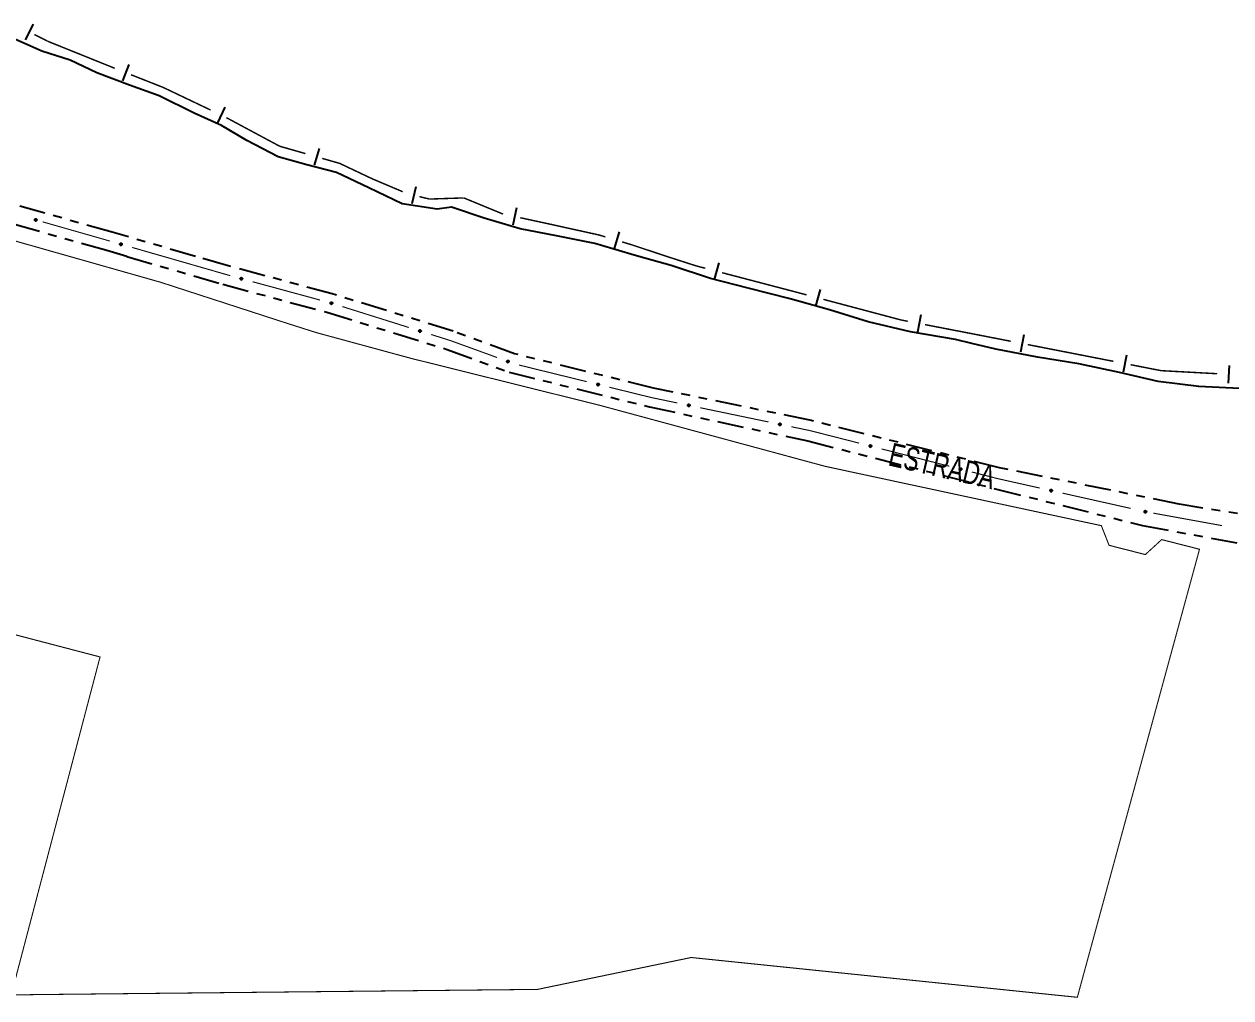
# Model space of a CAD drawing. Extents: x 209066 to 212010, y 4879784 to 4881672.
# Drawn here: x 210078.7 to 210286.1, y 4881235.4 to 4881402.8 of the extents above; entities that cross this region are included whole.
import ezdxf

# ---------------------------------------------------------------- set-up
doc = ezdxf.new("R2010")
doc.units = 0
doc.header["$LTSCALE"] = 1.5
doc.header["$MEASUREMENT"] = 0
doc.linetypes.add('TRACO_25', pattern=[8, 3, -1, 1, -1, 1, -1])
for name, color, linetype in [('HD-CURSO-PERENE', 170, 'CONTINUOUS'), ('LM-LIM-SETORES-BAIRROS', 250, 'CONTINUOUS'), ('RU-QUADRA', 210, 'CONTINUOUS'), ('SV-EIXO-ROD-ESTR', 7, 'CONTINUOUS'), ('SV-EST-M-N-PAV', 20, 'CONTINUOUS'), ('SV-TXT-EST-M-N-PAV', 7, 'CONTINUOUS')]:
    doc.layers.add(name, color=color, linetype=linetype)
doc.styles.add('ARIAL', font='ARIAL.SHX')

msp = doc.modelspace()

# ---------------------------------------------------------------- linework, layer by layer
at = {"layer": 'HD-CURSO-PERENE', "linetype": 'Continuous'}
for points in [[(210184.374428, 4881362.909427, 2.317656), (210182.971082, 4881363.304727, 2.317656), (210176.783919, 4881365.11656, 2.317656), (210170.226582, 4881366.450567, 2.317656), (210163.970157, 4881367.6627, 2.317656), (210157.807735, 4881369.499734, 2.317656), (210152.194583, 4881371.367064, 2.317656), (210149.717422, 4881371.049351, 2.388686), (210143.704459, 4881371.923772, 2.388686), (210137.964891, 4881374.714571, 2.388686), (210132.388843, 4881377.319149, 2.388686), (210127.329311, 4881378.629145, 2.388686), (210122.35976, 4881380.029129, 2.388686), (210116.980115, 4881382.818976, 2.388686), (210112.650366, 4881385.408817, 2.388686), (210107.960707, 4881387.538717, 2.388686), (210101.901123, 4881390.528561, 2.388686), (210096.841537, 4881392.368501, 2.388686), (210091.211994, 4881394.448431, 2.388686), (210086.602316, 4881396.668318, 2.388686), (210081.782731, 4881398.218283, 2.388686), (210077.143077, 4881400.238192, 2.388686)], [(210287.630258, 4881340.21095, 2.317656), (210280.607797, 4881340.542059, 2.317656), (210273.630094, 4881341.422711, 2.317656), (210266.971193, 4881342.930447, 2.317656), (210259.987349, 4881344.459984, 2.317656), (210252.882396, 4881345.588994, 2.317656), (210245.750104, 4881346.967332, 2.317656), (210241.610331, 4881347.951453, 2.317656), (210238.790056, 4881348.621898, 2.317656), (210231.083989, 4881349.919782, 2.317656), (210223.798525, 4881351.646064, 2.317656), (210217.159405, 4881353.7031, 2.317656), (210210.371601, 4881355.633894, 2.317656), (210203.185101, 4881357.460975, 2.317656), (210196.699862, 4881359.095196, 2.317656), (210189.908987, 4881361.350432, 2.317656), (210184.374428, 4881362.909427, 2.317656)]]:
    msp.add_polyline3d(points, dxfattribs=at)
at = {"layer": 'LM-LIM-SETORES-BAIRROS'}
for points in [[(210080.242167, 4881402.840037), (210078.897185, 4881400.158428)], [(210096.698772, 4881395.906716), (210095.596131, 4881393.116701)], [(210113.232065, 4881388.558773), (210111.941282, 4881385.850659)], [(210129.404773, 4881381.472431), (210128.580609, 4881378.587859)], [(210146.028126, 4881374.871592), (210145.336727, 4881371.952351)], [(210163.330699, 4881371.23774), (210162.694877, 4881368.305893)], [(210180.966964, 4881367.124081), (210180.104243, 4881364.250806)], [(210198.10441, 4881361.811519), (210197.343408, 4881358.909644)], [(210215.516664, 4881357.230469), (210214.746359, 4881354.331051)], [(210232.860842, 4881352.843048), (210232.292039, 4881349.897464)], [(210250.533804, 4881349.409589), (210249.958313, 4881346.465305)], [(210268.19951, 4881345.956645), (210267.62402, 4881343.012361)], [(210285.85839, 4881344.129012), (210285.694699, 4881341.133481)]]:
    msp.add_lwpolyline(points, dxfattribs=at)
at = {"layer": 'LM-LIM-SETORES-BAIRROS', "const_width": 0.25}
for points in [[(210082.772975, 4881399.892593), (210080.463545, 4881401.050905)], [(210083.159114, 4881399.73684), (210082.772975, 4881399.892593)], [(210094.287889, 4881395.247922), (210083.159114, 4881399.73684)], [(210102.638314, 4881391.946458), (210097.077457, 4881394.144162)], [(210102.656924, 4881391.937588), (210102.638314, 4881391.946458)], [(210110.781264, 4881388.065238), (210102.656924, 4881391.937588)], [(210122.650803, 4881381.842113), (210113.480994, 4881386.757887)], [(210123.223547, 4881381.678472), (210122.650803, 4881381.842113)], [(210127.069643, 4881380.579587), (210123.223547, 4881381.678472)], [(210132.951348, 4881378.8991), (210129.954215, 4881379.755424)], [(210133.749289, 4881378.521128), (210132.951348, 4881378.8991)], [(210138.543073, 4881376.250388), (210133.749289, 4881378.521128)], [(210139.183489, 4881375.978852), (210138.543073, 4881376.250388)], [(210143.786799, 4881374.027048), (210139.183489, 4881375.978852)], [(210148.402167, 4881372.767822), (210146.655507, 4881373.181505)], [(210148.607073, 4881372.77465), (210148.402167, 4881372.767822)], [(210154.288193, 4881372.964023), (210148.607073, 4881372.77465)], [(210154.580136, 4881372.843812), (210154.288193, 4881372.964023)], [(210160.959023, 4881370.217211), (210154.580136, 4881372.843812)], [(210161.058223, 4881370.195698), (210160.959023, 4881370.217211)], [(210169.101359, 4881368.451403), (210163.99007, 4881369.559876)], [(210169.853127, 4881368.285315), (210169.101359, 4881368.451403)], [(210177.537997, 4881366.587495), (210169.853127, 4881368.285315)], [(210177.662328, 4881366.550164), (210177.537997, 4881366.587495)], [(210178.620087, 4881366.26259), (210177.662328, 4881366.550164)], [(210183.166004, 4881364.897648), (210181.493362, 4881365.39987)], [(210183.406649, 4881364.817669), (210183.166004, 4881364.897648)], [(210189.092563, 4881362.927926), (210183.406649, 4881364.817669)], [(210189.100443, 4881362.925395), (210189.092563, 4881362.927926)], [(210194.237352, 4881361.274913), (210189.100443, 4881362.925395)], [(210194.822035, 4881361.121583), (210194.237352, 4881361.274913)], [(210195.789326, 4881360.867916), (210194.822035, 4881361.121583)], [(210210.827446, 4881356.924246), (210198.691201, 4881360.106914)], [(210211.26562, 4881356.807834), (210210.827446, 4881356.924246)], [(210213.198566, 4881356.294297), (210211.26562, 4881356.807834)], [(210229.487234, 4881351.966792), (210216.097984, 4881355.523992)], [(210229.630857, 4881351.939059), (210229.487234, 4881351.966792)], [(210230.612718, 4881351.749458), (210229.630857, 4881351.939059)], [(210241.444129, 4881349.657874), (210233.558302, 4881351.180655)], [(210242.394634, 4881349.472089), (210241.444129, 4881349.657874)], [(210248.283202, 4881348.321108), (210242.394634, 4881349.472089)], [(210265.948909, 4881344.868164), (210251.227487, 4881347.745617)], [(210274.140052, 4881343.26712), (210268.893193, 4881344.292673)], [(210274.792931, 4881343.231446), (210274.140052, 4881343.26712)], [(210283.779524, 4881342.740374), (210274.792931, 4881343.231446)]]:
    msp.add_lwpolyline(points, dxfattribs=at)
at = {"layer": 'RU-QUADRA', "linetype": 'Continuous', "const_width": 0.18, "flags": 128}
msp.add_lwpolyline([(210061.024974, 4881302.089023), (210091.762139, 4881294.049055), (210076.489864, 4881235.935621), (210081.124591, 4881236.00416), (210166.959017, 4881236.893108), (210193.383185, 4881242.377564), (210259.744373, 4881235.534609), (210280.747715, 4881312.563882), (210274.237262, 4881314.222817), (210271.438898, 4881311.64976), (210265.203906, 4881313.236494), (210263.872949, 4881316.618044), (210216.414716, 4881326.814542), (210177.527546, 4881337.342182), (210145.210568, 4881345.382191), (210128.95205, 4881349.802156), (210123.852491, 4881351.42212), (210102.174351, 4881358.461952), (210086.497129, 4881362.912259), (210073.076969, 4881366.721852)], dxfattribs=at)
at = {"layer": 'SV-EIXO-ROD-ESTR'}
for points in [[(210080.593289, 4881369.334579), (210080.635702, 4881369.358935), (210080.677134, 4881369.371194), (210080.714633, 4881369.371473), (210080.747835, 4881369.363079), (210080.780834, 4881369.350665), (210080.811343, 4881369.33081), (210080.840324, 4881369.301272), (210080.865054, 4881369.258898), (210080.874823, 4881369.215629), (210080.877063, 4881369.17888), (210080.870304, 4881369.143755), (210080.857708, 4881369.1119), (210080.836035, 4881369.080891), (210080.805814, 4881369.051814), (210080.762604, 4881369.027978), (210080.721902, 4881369.016238), (210080.685624, 4881369.01692), (210080.650355, 4881369.02394), (210080.616817, 4881369.037016), (210080.586981, 4881369.05668), (210080.557761, 4881369.08716), (210080.534799, 4881369.130121), (210080.522626, 4881369.170582), (210080.5228, 4881369.20686), (210080.530492, 4881369.241427), (210080.54254, 4881369.274676), (210080.561222, 4881369.306176), (210080.593289, 4881369.334579)], [(210095.249642, 4881365.143429), (210095.292085, 4881365.167732), (210095.333532, 4881365.17994), (210095.371032, 4881365.180172), (210095.404223, 4881365.171737), (210095.437207, 4881365.159282), (210095.467691, 4881365.139389), (210095.496635, 4881365.109815), (210095.521313, 4881365.06741), (210095.531028, 4881365.024129), (210095.533223, 4881364.987377), (210095.526419, 4881364.952261), (210095.513784, 4881364.920422), (210095.492073, 4881364.889439), (210095.461816, 4881364.8604), (210095.418576, 4881364.836618), (210095.37786, 4881364.824928), (210095.341582, 4881364.825656), (210095.306322, 4881364.832719), (210095.272801, 4881364.845837), (210095.242989, 4881364.865537), (210095.213806, 4881364.896054), (210095.190898, 4881364.939043), (210095.178776, 4881364.979519), (210095.178994, 4881365.015797), (210095.186729, 4881365.050355), (210095.198818, 4881365.083589), (210095.21754, 4881365.115065), (210095.249642, 4881365.143429)], [(210115.943516, 4881359.223348), (210115.98561, 4881359.248251), (210116.026879, 4881359.261047), (210116.064372, 4881359.261812), (210116.097679, 4881359.253849), (210116.130837, 4881359.241865), (210116.161601, 4881359.222406), (210116.190962, 4881359.193247), (210116.21624, 4881359.151197), (210116.226569, 4881359.108058), (210116.229286, 4881359.071341), (210116.222982, 4881359.036132), (210116.210801, 4881359.004116), (210116.189532, 4881358.972828), (210116.159691, 4881358.943362), (210116.116792, 4881358.918968), (210116.076247, 4881358.906701), (210116.039963, 4881358.906913), (210116.004606, 4881358.913474), (210115.970901, 4881358.926115), (210115.940813, 4881358.94539), (210115.911199, 4881358.975489), (210115.887683, 4881359.018148), (210115.874986, 4881359.058448), (210115.874689, 4881359.094725), (210115.881932, 4881359.129389), (210115.893548, 4881359.162792), (210115.91182, 4881359.194531), (210115.943516, 4881359.223348)], [(210131.41968, 4881355.023648), (210131.462722, 4881355.046873), (210131.504464, 4881355.058032), (210131.541957, 4881355.057319), (210131.574925, 4881355.04805), (210131.607585, 4881355.034768), (210131.637558, 4881355.014112), (210131.665747, 4881354.983818), (210131.689348, 4881354.940804), (210131.697969, 4881354.897292), (210131.699236, 4881354.860497), (210131.69155, 4881354.825563), (210131.678116, 4881354.794052), (210131.65563, 4881354.763627), (210131.624651, 4881354.73536), (210131.580825, 4881354.712676), (210131.539827, 4881354.702016), (210131.50358, 4881354.703658), (210131.468509, 4881354.711608), (210131.435329, 4881354.725567), (210131.406023, 4881354.746013), (210131.377619, 4881354.777255), (210131.355802, 4881354.820808), (210131.344704, 4881354.861577), (210131.345837, 4881354.897838), (210131.35444, 4881354.932189), (210131.367364, 4881354.965109), (210131.386873, 4881354.996103), (210131.41968, 4881355.023648)], [(210146.652437, 4881350.232123), (210146.695479, 4881350.255348), (210146.737221, 4881350.266508), (210146.774715, 4881350.265794), (210146.807682, 4881350.256525), (210146.840342, 4881350.243243), (210146.870315, 4881350.222588), (210146.898504, 4881350.192293), (210146.922105, 4881350.14928), (210146.930726, 4881350.105768), (210146.931993, 4881350.068972), (210146.924307, 4881350.034038), (210146.910873, 4881350.002527), (210146.888388, 4881349.972102), (210146.857408, 4881349.943836), (210146.813582, 4881349.921151), (210146.772584, 4881349.910491), (210146.736337, 4881349.912133), (210146.701266, 4881349.920083), (210146.668086, 4881349.934042), (210146.63878, 4881349.954488), (210146.610376, 4881349.98573), (210146.588559, 4881350.029284), (210146.577461, 4881350.070052), (210146.578594, 4881350.106313), (210146.587198, 4881350.140665), (210146.600121, 4881350.173584), (210146.61963, 4881350.204578), (210146.652437, 4881350.232123)], [(210161.772973, 4881344.996525), (210161.816996, 4881345.017833), (210161.859188, 4881345.027145), (210161.896614, 4881345.024783), (210161.929142, 4881345.014072), (210161.961186, 4881344.999366), (210161.990221, 4881344.977411), (210162.017049, 4881344.945906), (210162.038735, 4881344.901895), (210162.045433, 4881344.858046), (210162.04508, 4881344.82123), (210162.035864, 4881344.786669), (210162.021056, 4881344.75578), (210161.997254, 4881344.726374), (210161.965061, 4881344.699497), (210161.920279, 4881344.678763), (210161.878852, 4881344.669918), (210161.842712, 4881344.673153), (210161.808025, 4881344.682638), (210161.775491, 4881344.698044), (210161.747113, 4881344.719759), (210161.720111, 4881344.752221), (210161.700232, 4881344.796692), (210161.690939, 4881344.83791), (210161.693666, 4881344.874086), (210161.703773, 4881344.908025), (210161.718132, 4881344.940344), (210161.738986, 4881344.97045), (210161.772973, 4881344.996525)], [(210177.25475, 4881341.034408), (210177.296228, 4881341.060323), (210177.337176, 4881341.074114), (210177.374639, 4881341.075787), (210177.40813, 4881341.068633), (210177.441568, 4881341.057455), (210177.472794, 4881341.038747), (210177.502852, 4881341.010307), (210177.529141, 4881340.968881), (210177.540512, 4881340.926006), (210177.544117, 4881340.889365), (210177.538667, 4881340.854013), (210177.527264, 4881340.821712), (210177.506759, 4881340.789918), (210177.47764, 4881340.759739), (210177.435345, 4881340.734313), (210177.395109, 4881340.721068), (210177.35883, 4881340.720401), (210177.323325, 4881340.726104), (210177.289324, 4881340.737925), (210177.258778, 4881340.756466), (210177.228444, 4881340.785839), (210177.203902, 4881340.827916), (210177.190233, 4881340.867897), (210177.189057, 4881340.904157), (210177.195459, 4881340.938985), (210177.206263, 4881340.97266), (210177.223762, 4881341.004832), (210177.25475, 4881341.034408)], [(210192.839157, 4881337.439642), (210192.879685, 4881337.467019), (210192.920115, 4881337.482261), (210192.957495, 4881337.485268), (210192.991219, 4881337.479312), (210193.025035, 4881337.469333), (210193.056908, 4881337.451751), (210193.087961, 4881337.4244), (210193.115709, 4881337.383937), (210193.128601, 4881337.341495), (210193.13351, 4881337.305006), (210193.129324, 4881337.269482), (210193.11908, 4881337.236795), (210193.099721, 4881337.204291), (210193.071696, 4881337.173092), (210193.030335, 4881337.146175), (210192.990595, 4881337.131504), (210192.954364, 4881337.129545), (210192.918678, 4881337.133979), (210192.884277, 4881337.14458), (210192.853089, 4881337.16202), (210192.821728, 4881337.190293), (210192.795701, 4881337.231469), (210192.780616, 4881337.270937), (210192.778149, 4881337.307132), (210192.783305, 4881337.342167), (210192.792902, 4881337.376205), (210192.809242, 4881337.40898), (210192.839157, 4881337.439642)], [(210208.502616, 4881334.175278), (210208.543144, 4881334.202656), (210208.583574, 4881334.217897), (210208.620954, 4881334.220904), (210208.654678, 4881334.214949), (210208.688493, 4881334.20497), (210208.720366, 4881334.187387), (210208.751419, 4881334.160036), (210208.779168, 4881334.119574), (210208.79206, 4881334.077131), (210208.796968, 4881334.040642), (210208.792783, 4881334.005119), (210208.782538, 4881333.972431), (210208.763179, 4881333.939927), (210208.735155, 4881333.908728), (210208.693793, 4881333.881811), (210208.654054, 4881333.86714), (210208.617822, 4881333.865181), (210208.582136, 4881333.869615), (210208.547735, 4881333.880217), (210208.516548, 4881333.897656), (210208.485186, 4881333.92593), (210208.45916, 4881333.967106), (210208.444075, 4881334.006573), (210208.441607, 4881334.042768), (210208.446764, 4881334.077803), (210208.45636, 4881334.111841), (210208.472701, 4881334.144617), (210208.502616, 4881334.175278)], [(210224.064107, 4881330.44954), (210224.105828, 4881330.475062), (210224.146904, 4881330.488465), (210224.184382, 4881330.489783), (210224.217803, 4881330.482313), (210224.251134, 4881330.470819), (210224.282182, 4881330.451817), (210224.31197, 4881330.423094), (210224.337866, 4881330.381422), (210224.348831, 4881330.33844), (210224.352089, 4881330.301767), (210224.346306, 4881330.266469), (210224.334598, 4881330.234277), (210224.313793, 4881330.202679), (210224.28439, 4881330.172776), (210224.241856, 4881330.147751), (210224.201496, 4881330.134886), (210224.165213, 4881330.134563), (210224.129763, 4881330.140602), (210224.095876, 4881330.152744), (210224.065506, 4881330.171572), (210224.035451, 4881330.201231), (210224.011308, 4881330.243539), (210223.998018, 4881330.283646), (210223.997185, 4881330.319916), (210224.003916, 4881330.354682), (210224.015038, 4881330.388253), (210224.03284, 4881330.420258), (210224.064107, 4881330.44954)], [(210239.564435, 4881326.482194), (210239.606156, 4881326.507716), (210239.647232, 4881326.521119), (210239.68471, 4881326.522437), (210239.718131, 4881326.514967), (210239.751462, 4881326.503473), (210239.78251, 4881326.484471), (210239.812298, 4881326.455748), (210239.838194, 4881326.414076), (210239.849158, 4881326.371094), (210239.852417, 4881326.334421), (210239.846634, 4881326.299123), (210239.834926, 4881326.266931), (210239.814121, 4881326.235333), (210239.784718, 4881326.205429), (210239.742184, 4881326.180405), (210239.701824, 4881326.16754), (210239.665541, 4881326.167217), (210239.630091, 4881326.173256), (210239.596204, 4881326.185398), (210239.565834, 4881326.204226), (210239.535779, 4881326.233885), (210239.511636, 4881326.276193), (210239.498346, 4881326.3163), (210239.497513, 4881326.35257), (210239.504244, 4881326.387336), (210239.515366, 4881326.420907), (210239.533168, 4881326.452912), (210239.564435, 4881326.482194)], [(210255.126399, 4881322.7861), (210255.167328, 4881322.812874), (210255.207979, 4881322.827515), (210255.2454, 4881322.829968), (210255.279032, 4881322.823514), (210255.312696, 4881322.813035), (210255.344305, 4881322.794982), (210255.374949, 4881322.767175), (210255.402096, 4881322.726306), (210255.414357, 4881322.683676), (210255.418725, 4881322.647119), (210255.414014, 4881322.611661), (210255.403287, 4881322.579129), (210255.383449, 4881322.546916), (210255.354965, 4881322.516135), (210255.313209, 4881322.489834), (210255.273257, 4881322.475753), (210255.237, 4881322.47433), (210255.201384, 4881322.479292), (210255.167144, 4881322.490402), (210255.136218, 4881322.508302), (210255.105279, 4881322.537037), (210255.079865, 4881322.578594), (210255.065366, 4881322.618281), (210255.063435, 4881322.654508), (210255.06911, 4881322.689463), (210255.079209, 4881322.723355), (210255.096033, 4881322.755885), (210255.126399, 4881322.7861)], [(210271.316622, 4881319.154923), (210271.356435, 4881319.183329), (210271.396462, 4881319.199601), (210271.433752, 4881319.203564), (210271.467618, 4881319.198474), (210271.501678, 4881319.189364), (210271.533991, 4881319.172604), (210271.565734, 4881319.146057), (210271.594509, 4881319.106319), (210271.608484, 4881319.06422), (210271.614325, 4881319.027868), (210271.611051, 4881318.99225), (210271.601647, 4881318.95931), (210271.583127, 4881318.926321), (210271.55591, 4881318.894415), (210271.515251, 4881318.866447), (210271.475901, 4881318.850764), (210271.439731, 4881318.847877), (210271.403944, 4881318.851396), (210271.369283, 4881318.861113), (210271.337658, 4881318.877749), (210271.305583, 4881318.905209), (210271.278511, 4881318.945705), (210271.26242, 4881318.984774), (210271.259027, 4881319.020894), (210271.263284, 4881319.056049), (210271.272006, 4881319.090322), (210271.287502, 4881319.123505), (210271.316622, 4881319.154923)]]:
    msp.add_lwpolyline(points, close=True, dxfattribs=at)
for points in [[(210080.5228, 4881369.20686), (210080.870304, 4881369.143755)], [(210080.529025, 4881369.223015), (210080.871275, 4881369.159288)], [(210080.530492, 4881369.241427), (210080.877063, 4881369.17888)], [(210080.540458, 4881369.258064), (210080.87165, 4881369.200335)], [(210080.54254, 4881369.274676), (210080.874823, 4881369.215629)], [(210080.55639, 4881369.288991), (210080.865652, 4881369.238946)], [(210080.561222, 4881369.306176), (210080.865054, 4881369.258898)], [(210080.57757, 4881369.318417), (210080.848783, 4881369.279244)], [(210080.593289, 4881369.334579), (210080.840324, 4881369.301272)], [(210080.61693, 4881369.346907), (210080.818607, 4881369.317668)], [(210080.635702, 4881369.358935), (210080.811343, 4881369.33081)], [(210080.65929, 4881369.366025), (210080.787306, 4881369.342221)], [(210080.677134, 4881369.371194), (210080.780834, 4881369.350665)], [(210080.522626, 4881369.170582), (210080.857708, 4881369.1119)], [(210080.525839, 4881369.187028), (210080.860966, 4881369.128174)], [(210080.530524, 4881369.148792), (210080.842036, 4881369.096686)], [(210080.534799, 4881369.130121), (210080.836035, 4881369.080891)], [(210080.550392, 4881369.109056), (210080.817857, 4881369.066697)], [(210080.557761, 4881369.08716), (210080.805814, 4881369.051814)], [(210080.57832, 4881369.072695), (210080.776622, 4881369.041581)], [(210080.586981, 4881369.05668), (210080.762604, 4881369.027978)], [(210080.606247, 4881369.046267), (210080.735949, 4881369.0234)], [(210080.616817, 4881369.037016), (210080.721902, 4881369.016238)], [(210095.196716, 4881365.06698), (210095.527836, 4881365.00884)], [(210095.198818, 4881365.083589), (210095.531028, 4881365.024129)], [(210095.212686, 4881365.097886), (210095.521886, 4881365.047458)], [(210095.21754, 4881365.115065), (210095.521313, 4881365.06741)], [(210095.233902, 4881365.127287), (210095.505067, 4881365.087777)], [(210095.249642, 4881365.143429), (210095.496635, 4881365.109815)], [(210095.273298, 4881365.155727), (210095.474938, 4881365.126238)], [(210095.292085, 4881365.167732), (210095.467691, 4881365.139389)], [(210095.315682, 4881365.174793), (210095.443668, 4881365.15083)], [(210095.333532, 4881365.17994), (210095.437207, 4881365.159282)], [(210095.178776, 4881364.979519), (210095.513784, 4881364.920422)], [(210095.178994, 4881365.015797), (210095.526419, 4881364.952261)], [(210095.182008, 4881364.995961), (210095.517063, 4881364.936692)], [(210095.185239, 4881365.031944), (210095.52741, 4881364.967793)], [(210095.186647, 4881364.95772), (210095.498093, 4881364.905227)], [(210095.186729, 4881365.050355), (210095.533223, 4881364.987377)], [(210095.190898, 4881364.939043), (210095.492073, 4881364.889439)], [(210095.206465, 4881364.91796), (210095.473877, 4881364.875268)], [(210095.213806, 4881364.896054), (210095.461816, 4881364.8604)], [(210095.234347, 4881364.881563), (210095.432611, 4881364.850203)], [(210095.242989, 4881364.865537), (210095.418576, 4881364.836618)], [(210095.262242, 4881364.855101), (210095.391916, 4881364.832073)], [(210095.272801, 4881364.845837), (210095.37786, 4881364.824928)], [(210115.874689, 4881359.094725), (210116.222982, 4881359.036132)], [(210115.874986, 4881359.058448), (210116.210801, 4881359.004116)], [(210115.877985, 4881359.074934), (210116.213848, 4881359.020431)], [(210115.880704, 4881359.110959), (210116.223752, 4881359.051676)], [(210115.881932, 4881359.129389), (210116.229286, 4881359.071341)], [(210115.883166, 4881359.036762), (210116.195327, 4881358.9887)], [(210115.887683, 4881359.018148), (210116.189532, 4881358.972828)], [(210115.891682, 4881359.146154), (210116.223595, 4881359.092725)], [(210115.893548, 4881359.162792), (210116.226569, 4881359.108058)], [(210115.903548, 4881358.997288), (210116.171539, 4881358.9584)], [(210115.907212, 4881359.177285), (210116.217097, 4881359.131255)], [(210115.911199, 4881358.975489), (210116.159691, 4881358.943362)], [(210115.91182, 4881359.194531), (210116.21624, 4881359.151197)], [(210115.928008, 4881359.206984), (210116.199707, 4881359.17133)], [(210115.931944, 4881358.961291), (210116.130633, 4881358.932752)], [(210115.940813, 4881358.94539), (210116.116792, 4881358.918968)], [(210115.943516, 4881359.223348), (210116.190962, 4881359.193247)], [(210115.960212, 4881358.935228), (210116.0902, 4881358.914045)], [(210115.966996, 4881359.235981), (210116.169034, 4881359.209359)], [(210115.970901, 4881358.926115), (210116.076247, 4881358.906701)], [(210115.98561, 4881359.248251), (210116.161601, 4881359.222406)], [(210116.009104, 4881359.255647), (210116.137418, 4881359.233505)], [(210116.026879, 4881359.261047), (210116.130837, 4881359.241865)], [(210131.344704, 4881354.861577), (210131.678116, 4881354.794052)], [(210131.345837, 4881354.897838), (210131.69155, 4881354.825563)], [(210131.34835, 4881354.877933), (210131.681804, 4881354.810235)], [(210131.352023, 4881354.839586), (210131.662047, 4881354.779258)], [(210131.352487, 4881354.913823), (210131.692932, 4881354.841065)], [(210131.35444, 4881354.932189), (210131.699236, 4881354.860497)], [(210131.355802, 4881354.820808), (210131.65563, 4881354.763627)], [(210131.364844, 4881354.948558), (210131.694392, 4881354.882088)], [(210131.367364, 4881354.965109), (210131.697969, 4881354.897292)], [(210131.370832, 4881354.799339), (210131.637083, 4881354.749919)], [(210131.377619, 4881354.777255), (210131.624651, 4881354.73536)], [(210131.381588, 4881354.979052), (210131.689418, 4881354.920844)], [(210131.386873, 4881354.996103), (210131.689348, 4881354.940804)], [(210131.397788, 4881354.762251), (210131.595198, 4881354.725903)], [(210131.403539, 4881355.007908), (210131.673621, 4881354.961574)], [(210131.406023, 4881354.746013), (210131.580825, 4881354.712676)], [(210131.41968, 4881355.023648), (210131.665747, 4881354.983818)], [(210131.425007, 4881354.735094), (210131.554059, 4881354.708804)], [(210131.435329, 4881354.725567), (210131.539827, 4881354.702016)], [(210131.443639, 4881355.035346), (210131.644471, 4881355.000782)], [(210131.462722, 4881355.046873), (210131.637558, 4881355.014112)], [(210131.48649, 4881355.053337), (210131.613831, 4881355.026155)], [(210131.504464, 4881355.058032), (210131.607585, 4881355.034768)], [(210146.577461, 4881350.070052), (210146.910873, 4881350.002527)], [(210146.578594, 4881350.106313), (210146.924307, 4881350.034038)], [(210146.581107, 4881350.086408), (210146.914561, 4881350.01871)], [(210146.58478, 4881350.048061), (210146.894804, 4881349.987733)], [(210146.585244, 4881350.122298), (210146.925689, 4881350.04954)], [(210146.587198, 4881350.140665), (210146.931993, 4881350.068972)], [(210146.588559, 4881350.029284), (210146.888388, 4881349.972102)], [(210146.597601, 4881350.157033), (210146.927149, 4881350.090563)], [(210146.600121, 4881350.173584), (210146.930726, 4881350.105768)], [(210146.60359, 4881350.007814), (210146.86984, 4881349.958394)], [(210146.610376, 4881349.98573), (210146.857408, 4881349.943836)], [(210146.614345, 4881350.187527), (210146.922175, 4881350.129319)], [(210146.61963, 4881350.204578), (210146.922105, 4881350.14928)], [(210146.630545, 4881349.970726), (210146.827955, 4881349.934378)], [(210146.636296, 4881350.216383), (210146.906378, 4881350.170049)], [(210146.63878, 4881349.954488), (210146.813582, 4881349.921151)], [(210146.652437, 4881350.232123), (210146.898504, 4881350.192293)], [(210146.657764, 4881349.943569), (210146.786816, 4881349.91728)], [(210146.668086, 4881349.934042), (210146.772584, 4881349.910491)], [(210146.676396, 4881350.243822), (210146.877229, 4881350.209258)], [(210146.695479, 4881350.255348), (210146.870315, 4881350.222588)], [(210146.719247, 4881350.261812), (210146.846588, 4881350.234631)], [(210146.737221, 4881350.266508), (210146.840342, 4881350.243243)], [(210161.690939, 4881344.83791), (210162.021056, 4881344.75578)], [(210161.693666, 4881344.874086), (210162.035864, 4881344.786669)], [(210161.695301, 4881344.854089), (210162.025453, 4881344.771784)], [(210161.697283, 4881344.815618), (210162.004352, 4881344.741707)], [(210161.700232, 4881344.796692), (210161.997254, 4881344.726374)], [(210161.701013, 4881344.889762), (210162.037927, 4881344.802095)], [(210161.703773, 4881344.908025), (210162.04508, 4881344.82123)], [(210161.714303, 4881344.774582), (210161.978122, 4881344.713495)], [(210161.714886, 4881344.92392), (210162.041191, 4881344.843014)], [(210161.718132, 4881344.940344), (210162.045433, 4881344.858046)], [(210161.720111, 4881344.752221), (210161.965061, 4881344.699497)], [(210161.732956, 4881344.953648), (210162.037927, 4881344.881951)], [(210161.738986, 4881344.97045), (210162.038735, 4881344.901895)], [(210161.739601, 4881344.736344), (210161.935221, 4881344.691345)], [(210161.747113, 4881344.719759), (210161.920279, 4881344.678763)], [(210161.756155, 4881344.98151), (210162.023937, 4881344.923337)], [(210161.765598, 4881344.708016), (210161.893369, 4881344.676073)], [(210161.772973, 4881344.996525), (210162.017049, 4881344.945906)], [(210161.775491, 4881344.698044), (210161.878852, 4881344.669918)], [(210161.797424, 4881345.007157), (210161.996541, 4881344.96379)], [(210161.816996, 4881345.017833), (210161.990221, 4881344.977411)], [(210161.841025, 4881345.023245), (210161.967047, 4881344.990487)], [(210161.859188, 4881345.027145), (210161.961186, 4881344.999366)], [(210177.189057, 4881340.904157), (210177.538667, 4881340.854013)], [(210177.190233, 4881340.867897), (210177.527264, 4881340.821712)], [(210177.192832, 4881340.884451), (210177.529916, 4881340.838096)], [(210177.194678, 4881340.920532), (210177.539061, 4881340.869572)], [(210177.195459, 4881340.938985), (210177.544117, 4881340.889365)], [(210177.198936, 4881340.846416), (210177.512169, 4881340.805926)], [(210177.203902, 4881340.827916), (210177.506759, 4881340.789918)], [(210177.204801, 4881340.955982), (210177.537909, 4881340.910605)], [(210177.206263, 4881340.97266), (210177.540512, 4881340.926006)], [(210177.219572, 4881340.987479), (210177.53048, 4881340.948966)], [(210177.220267, 4881340.807446), (210177.489121, 4881340.775059)], [(210177.223762, 4881341.004832), (210177.529141, 4881340.968881)], [(210177.228444, 4881340.785839), (210177.47764, 4881340.759739)], [(210177.239643, 4881341.017673), (210177.512125, 4881340.988609)], [(210177.249526, 4881340.772148), (210177.448849, 4881340.748427)], [(210177.25475, 4881341.034408), (210177.502852, 4881341.010307)], [(210177.258778, 4881340.756466), (210177.435345, 4881340.734313)], [(210177.277917, 4881341.047606), (210177.480541, 4881341.025884)], [(210177.278417, 4881340.746776), (210177.40888, 4881340.728747)], [(210177.289324, 4881340.737925), (210177.395109, 4881340.721068)], [(210177.296228, 4881341.060323), (210177.472794, 4881341.038747)], [(210177.319537, 4881341.068285), (210177.448349, 4881341.049257)], [(210177.337176, 4881341.074114), (210177.441568, 4881341.057455)], [(210192.778149, 4881337.307132), (210193.129324, 4881337.269482)], [(210192.780616, 4881337.270937), (210193.11908, 4881337.236795)], [(210192.782623, 4881337.287574), (210193.121145, 4881337.253263)], [(210192.783182, 4881337.323697), (210193.129162, 4881337.285045)], [(210192.783305, 4881337.342167), (210193.13351, 4881337.305006)], [(210192.790079, 4881337.24978), (210193.104556, 4881337.220481)], [(210192.792035, 4881337.359486), (210193.126549, 4881337.326011)], [(210192.792902, 4881337.376205), (210193.128601, 4881337.341495)], [(210192.795701, 4881337.231469), (210193.099721, 4881337.204291)], [(210192.805674, 4881337.391489), (210193.117758, 4881337.364083)], [(210192.809242, 4881337.40898), (210193.115709, 4881337.383937)], [(210192.812786, 4881337.211596), (210193.082624, 4881337.188812)], [(210192.821728, 4881337.190293), (210193.071696, 4881337.173092)], [(210192.824656, 4881337.422379), (210193.098001, 4881337.403046)], [(210192.839157, 4881337.439642), (210193.087961, 4881337.4244)], [(210192.843285, 4881337.177362), (210193.043326, 4881337.160762)], [(210192.853089, 4881337.16202), (210193.030335, 4881337.146175)], [(210192.861839, 4881337.453658), (210193.065109, 4881337.439172)], [(210192.873061, 4881337.153037), (210193.004084, 4881337.139669)], [(210192.879685, 4881337.467019), (210193.056908, 4881337.451751)], [(210192.884277, 4881337.14458), (210192.990595, 4881337.131504)], [(210192.902695, 4881337.475807), (210193.032104, 4881337.461382)], [(210192.920115, 4881337.482261), (210193.025035, 4881337.469333)], [(210208.441607, 4881334.042768), (210208.792783, 4881334.005119)], [(210208.444075, 4881334.006573), (210208.782538, 4881333.972431)], [(210208.446082, 4881334.02321), (210208.784604, 4881333.9889)], [(210208.446641, 4881334.059333), (210208.792621, 4881334.020681)], [(210208.446764, 4881334.077803), (210208.796968, 4881334.040642)], [(210208.453538, 4881333.985416), (210208.768015, 4881333.956117)], [(210208.455493, 4881334.095122), (210208.790008, 4881334.061647)], [(210208.45636, 4881334.111841), (210208.79206, 4881334.077131)], [(210208.45916, 4881333.967106), (210208.763179, 4881333.939927)], [(210208.469132, 4881334.127125), (210208.781216, 4881334.099719)], [(210208.472701, 4881334.144617), (210208.779168, 4881334.119574)], [(210208.476244, 4881333.947232), (210208.746082, 4881333.924448)], [(210208.488114, 4881334.158015), (210208.76146, 4881334.138682)], [(210208.502616, 4881334.175278), (210208.751419, 4881334.160036)], [(210208.525298, 4881334.189294), (210208.728567, 4881334.174808)], [(210208.543144, 4881334.202656), (210208.720366, 4881334.187387)], [(210208.566154, 4881334.211444), (210208.695562, 4881334.197019)], [(210208.583574, 4881334.217897), (210208.688493, 4881334.20497)], [(210208.485186, 4881333.92593), (210208.735155, 4881333.908728)], [(210208.506743, 4881333.912999), (210208.706784, 4881333.896398)], [(210208.516548, 4881333.897656), (210208.693793, 4881333.881811)], [(210208.53652, 4881333.888673), (210208.667543, 4881333.875306)], [(210208.547735, 4881333.880217), (210208.654054, 4881333.86714)], [(210223.997185, 4881330.319916), (210224.346306, 4881330.266469)], [(210223.998018, 4881330.283646), (210224.334598, 4881330.234277)], [(210224.000773, 4881330.300175), (210224.337404, 4881330.250635)], [(210224.002961, 4881330.336237), (210224.346846, 4881330.282023)], [(210224.003916, 4881330.354682), (210224.352089, 4881330.301767)], [(210224.006517, 4881330.262084), (210224.319353, 4881330.218634)], [(210224.011308, 4881330.243539), (210224.313793, 4881330.202679)], [(210224.013418, 4881330.37159), (210224.346083, 4881330.323065)], [(210224.015038, 4881330.388253), (210224.348831, 4881330.33844)], [(210224.027479, 4881330.222915), (210224.296015, 4881330.187986)], [(210224.028486, 4881330.402946), (210224.339017, 4881330.361495)], [(210224.03284, 4881330.420258), (210224.337866, 4881330.381422)], [(210224.035451, 4881330.201231), (210224.28439, 4881330.172776)], [(210224.048842, 4881330.432949), (210224.321037, 4881330.401309)], [(210224.056404, 4881330.187341), (210224.255492, 4881330.161737)], [(210224.064107, 4881330.44954), (210224.31197, 4881330.423094)], [(210224.065506, 4881330.171572), (210224.241856, 4881330.147751)], [(210224.085053, 4881330.161698), (210224.21534, 4881330.142435)], [(210224.087398, 4881330.462518), (210224.289807, 4881330.438881)], [(210224.095876, 4881330.152744), (210224.201496, 4881330.134886)], [(210224.105828, 4881330.475062), (210224.282182, 4881330.451817)], [(210224.129211, 4881330.482803), (210224.257837, 4881330.462558)], [(210224.146904, 4881330.488465), (210224.251134, 4881330.470819)], [(210239.497513, 4881326.35257), (210239.846634, 4881326.299123)], [(210239.498346, 4881326.3163), (210239.834926, 4881326.266931)], [(210239.501101, 4881326.332829), (210239.837732, 4881326.283289)], [(210239.503289, 4881326.368891), (210239.847174, 4881326.314677)], [(210239.504244, 4881326.387336), (210239.852417, 4881326.334421)], [(210239.506845, 4881326.294738), (210239.819681, 4881326.251288)], [(210239.511636, 4881326.276193), (210239.814121, 4881326.235333)], [(210239.513746, 4881326.404244), (210239.846411, 4881326.355719)], [(210239.515366, 4881326.420907), (210239.849158, 4881326.371094)], [(210239.527807, 4881326.255568), (210239.796343, 4881326.22064)], [(210239.528814, 4881326.4356), (210239.839345, 4881326.394149)], [(210239.533168, 4881326.452912), (210239.838194, 4881326.414076)], [(210239.535779, 4881326.233885), (210239.784718, 4881326.205429)], [(210239.54917, 4881326.465603), (210239.821365, 4881326.433963)], [(210239.556731, 4881326.219995), (210239.75582, 4881326.194391)], [(210239.564435, 4881326.482194), (210239.812298, 4881326.455748)], [(210239.565834, 4881326.204226), (210239.742184, 4881326.180405)], [(210239.585381, 4881326.194352), (210239.715667, 4881326.175089)], [(210239.587726, 4881326.495172), (210239.790135, 4881326.471535)], [(210239.596204, 4881326.185398), (210239.701824, 4881326.16754)], [(210239.606156, 4881326.507716), (210239.78251, 4881326.484471)], [(210239.629539, 4881326.515457), (210239.758165, 4881326.495212)], [(210239.647232, 4881326.521119), (210239.751462, 4881326.503473)], [(210255.063435, 4881322.654508), (210255.414014, 4881322.611661)], [(210255.065366, 4881322.618281), (210255.403287, 4881322.579129)], [(210255.067619, 4881322.634885), (210255.405596, 4881322.595565)], [(210255.068713, 4881322.670996), (210255.414083, 4881322.627224)], [(210255.06911, 4881322.689463), (210255.418725, 4881322.647119)], [(210255.074514, 4881322.596985), (210255.388523, 4881322.563032)], [(210255.078095, 4881322.70665), (210255.412077, 4881322.668225)], [(210255.079209, 4881322.723355), (210255.414357, 4881322.683676)], [(210255.079865, 4881322.578594), (210255.383449, 4881322.546916)], [(210255.092206, 4881322.738448), (210255.40385, 4881322.706423)], [(210255.096033, 4881322.755885), (210255.402096, 4881322.726306)], [(210255.096653, 4881322.558469), (210255.366124, 4881322.531691)], [(210255.105279, 4881322.537037), (210255.354965, 4881322.516135)], [(210255.111644, 4881322.769054), (210255.384672, 4881322.745674)], [(210255.126399, 4881322.7861), (210255.374949, 4881322.767175)], [(210255.126642, 4881322.523788), (210255.326415, 4881322.504227)], [(210255.136218, 4881322.508302), (210255.313209, 4881322.489834)], [(210255.149286, 4881322.799778), (210255.352318, 4881322.782283)], [(210255.156055, 4881322.499024), (210255.286865, 4881322.483718)], [(210255.167144, 4881322.490402), (210255.273257, 4881322.475753)], [(210255.167328, 4881322.812874), (210255.344305, 4881322.794982)], [(210255.190465, 4881322.82132), (210255.319646, 4881322.80498)], [(210255.207979, 4881322.827515), (210255.312696, 4881322.813035)], [(210271.259027, 4881319.020894), (210271.611051, 4881318.99225)], [(210271.26242, 4881318.984774), (210271.601647, 4881318.95931)], [(210271.263284, 4881319.056049), (210271.614325, 4881319.027868)], [(210271.263634, 4881319.037582), (210271.610491, 4881319.007803)], [(210271.264, 4881319.001456), (210271.60329, 4881318.975826)], [(210271.271567, 4881319.073586), (210271.606829, 4881319.048688)], [(210271.272006, 4881319.090322), (210271.608484, 4881319.06422)], [(210271.272422, 4881318.963866), (210271.587546, 4881318.94263)], [(210271.278511, 4881318.945705), (210271.583127, 4881318.926321)], [(210271.284382, 4881319.105928), (210271.597066, 4881319.086523)], [(210271.287502, 4881319.123505), (210271.594509, 4881319.106319)], [(210271.296099, 4881318.926276), (210271.566432, 4881318.910409)], [(210271.302567, 4881319.137294), (210271.576318, 4881319.124967)], [(210271.305583, 4881318.905209), (210271.55591, 4881318.894415)], [(210271.316622, 4881319.154923), (210271.565734, 4881319.146057)], [(210271.327465, 4881318.892835), (210271.527865, 4881318.881362)], [(210271.337658, 4881318.877749), (210271.515251, 4881318.866447)], [(210271.338937, 4881319.169514), (210271.542511, 4881319.160239)], [(210271.356435, 4881319.183329), (210271.533991, 4881319.172604)], [(210271.357854, 4881318.86928), (210271.489176, 4881318.859272)], [(210271.369283, 4881318.861113), (210271.475901, 4881318.850764)], [(210271.379212, 4881319.192703), (210271.508948, 4881319.181597)], [(210271.396462, 4881319.199601), (210271.501678, 4881319.189364)]]:
    msp.add_lwpolyline(points, dxfattribs=at)
at = {"layer": 'SV-EIXO-ROD-ESTR', "const_width": 0.18}
for points in [[(210081.897044, 4881368.847592), (210092.473808, 4881365.825659)], [(210092.473808, 4881365.825659), (210092.523928, 4881365.81134)], [(210092.523928, 4881365.81134), (210093.435008, 4881365.549807)], [(210097.279736, 4881364.446149), (210102.085647, 4881363.066575)], [(210102.085647, 4881363.066575), (210102.59104, 4881362.921499)], [(210102.59104, 4881362.921499), (210113.161252, 4881359.87673)], [(210113.161252, 4881359.87673), (210113.860393, 4881359.675342)], [(210113.860393, 4881359.675342), (210114.123291, 4881359.603902)], [(210117.983313, 4881358.554983), (210129.563379, 4881355.408225)], [(210133.401579, 4881354.284836), (210144.848625, 4881350.684122)], [(210148.664307, 4881349.483884), (210151.526068, 4881348.583705)], [(210151.526068, 4881348.583705), (210151.970917, 4881348.443776)], [(210151.970917, 4881348.443776), (210159.990797, 4881345.527456)], [(210163.772985, 4881344.236237), (210175.425845, 4881341.370779)], [(210179.310132, 4881340.415626), (210186.107634, 4881338.744109)], [(210186.107634, 4881338.744109), (210186.481581, 4881338.652155)], [(210186.481581, 4881338.652155), (210190.999424, 4881337.710608)], [(210194.915289, 4881336.894517), (210206.662883, 4881334.446245)], [(210210.578747, 4881333.630154), (210213.515646, 4881333.018085)], [(210213.515646, 4881333.018085), (210213.88852, 4881332.940377)], [(210213.88852, 4881332.940377), (210222.238464, 4881330.803189)], [(210226.113546, 4881329.811352), (210237.738792, 4881326.835842)], [(210241.613874, 4881325.844006), (210245.488956, 4881324.852169)], [(210245.488956, 4881324.852169), (210246.143272, 4881324.684696)], [(210246.143272, 4881324.684696), (210253.290881, 4881323.084283)], [(210257.19423, 4881322.210288), (210268.904277, 4881319.588304)], [(210272.818898, 4881318.769896), (210277.738247, 4881317.875469)], [(210277.738247, 4881317.875469), (210278.302027, 4881317.772964)], [(210278.302027, 4881317.772964), (210284.624741, 4881316.619998)]]:
    msp.add_lwpolyline(points, dxfattribs=at)
at = {"layer": 'SV-EST-M-N-PAV', "linetype": 'TRACO_25'}
for points in [[(210108.151426, 4881362.911633, 4.685555), (210093.834467, 4881367.071262, 4.685555), (210073.646286, 4881372.771196, 4.976425), (210056.667908, 4881376.661236, 5.377625), (210042.299635, 4881376.46164, 5.548135), (210028.261381, 4881375.692096, 6.480925), (210018.212514, 4881376.2923, 6.811915), (210000.684207, 4881380.132361, 7.273294), (209973.75674, 4881386.682384, 7.664464), (209963.968346, 4881388.706727, 7.664464), (209955.578539, 4881390.232492, 7.704585), (209937.750458, 4881392.19276, 8.226145), (209922.102536, 4881390.043405, 8.747705), (209917.552882, 4881388.86997, 8.747705), (209907.434789, 4881385.024327, 8.757734), (209893.917401, 4881375.135736, 8.837975), (209883.953562, 4881362.91812, 8.978395)], [(210096.347073, 4881362.911974, 4.685555), (210092.927666, 4881363.905444, 4.685555), (210072.830655, 4881369.579637, 4.976425), (210052.674572, 4881373.445034, 5.377625), (210050.924307, 4881373.040895, 5.377625)], [(210096.347073, 4881362.911974, 4.685555), (210112.875656, 4881358.109783, 4.535105), (210130.737983, 4881353.306817, 4.525075), (210151.415388, 4881346.930354, 4.394685), (210162.061985, 4881343.018348, 4.174026), (210186.178865, 4881337.049154, 4.093786), (210213.425795, 4881331.178359, 4.073726), (210245.624387, 4881322.971235, 4.073726), (210270.941822, 4881316.661778, 3.493347), (210294.339026, 4881312.321567, 3.393289), (210319.97145, 4881309.350887, 3.268215), (210346.539617, 4881305.166287, 3.368274), (210375.589236, 4881302.728003, 3.393289), (210407.513333, 4881302.738718, 3.318244), (210434.373037, 4881301.770693, 3.318244)], [(210434.373161, 4881305.789165, 3.66845), (210417.843815, 4881305.705196, 3.268215), (210416.528028, 4881305.696657, 3.268215), (210391.143078, 4881306.273635, 3.2432), (210375.373763, 4881307.018934, 3.29323), (210363.460434, 4881306.803326, 3.418303), (210347.910809, 4881308.847429, 3.443318), (210344.027394, 4881309.310101, 3.443318), (210316.85646, 4881313.838275, 3.568391), (210277.252094, 4881320.317259, 3.693465), (210246.392693, 4881326.581711, 3.743494), (210213.773503, 4881334.741491, 4.073726), (210186.906134, 4881340.261622, 4.093786), (210163.02837, 4881346.171633, 4.174026), (210152.469231, 4881350.051503, 4.394685), (210131.651051, 4881356.471377, 4.525075), (210113.762688, 4881361.281344, 4.535105), (210108.151426, 4881362.911633, 4.685555)]]:
    msp.add_polyline3d(points, dxfattribs=at)

# ---------------------------------------------------------------- texts
at = {"layer": 'SV-TXT-EST-M-N-PAV', "style": 'ARIAL', "width": 0.7}
msp.add_text('ESTRADA', height=4, rotation=347, dxfattribs=at).set_placement((210227.060381, 4881327.017966))

doc.saveas('drawing.dxf')
